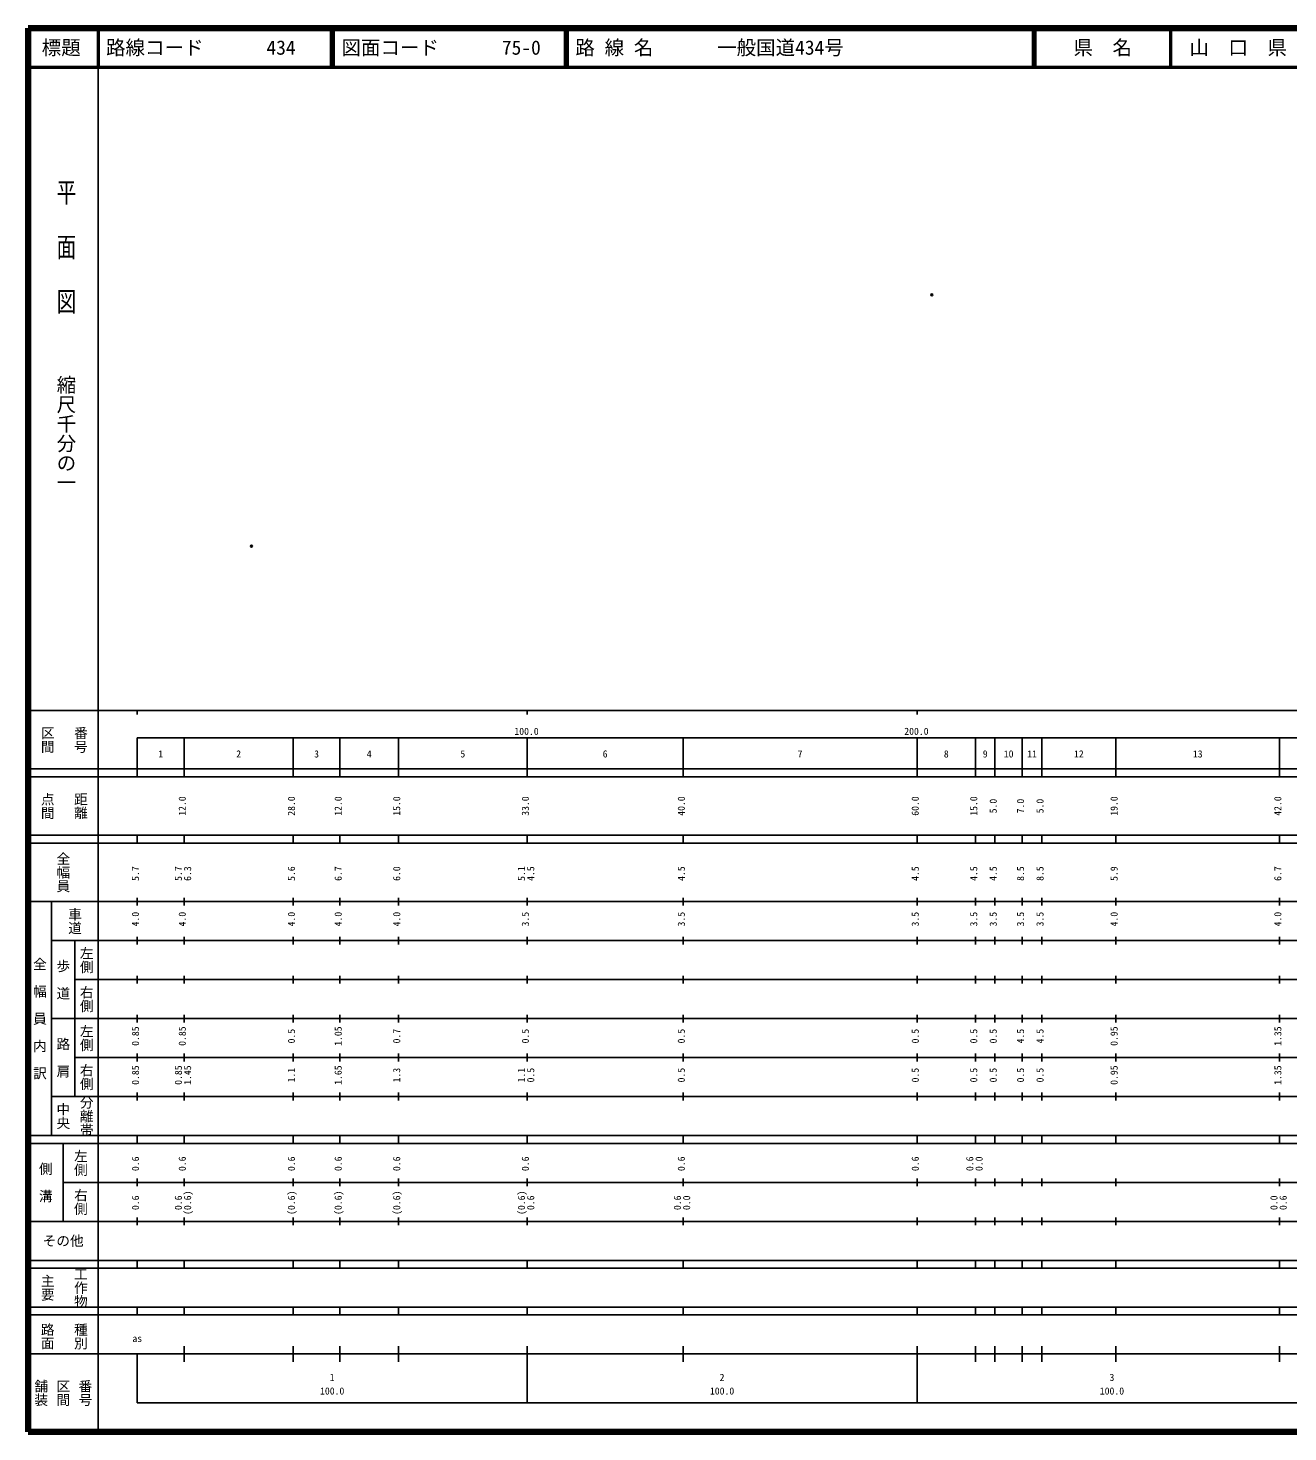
# Model space of a CAD drawing. Units: millimetres on the paper. Extents: x 40 to 680, y 20 to 380.
# Drawn here: x 40 to 363.1, y 20 to 380 of the extents above; entities that cross this region are included whole.
import ezdxf
from ezdxf.enums import TextEntityAlignment as Align

# ---------------------------------------------------------------- set-up
doc = ezdxf.new("R2010")
doc.units = ezdxf.units.MM
doc.header["$PDMODE"] = 32
doc.header["$PDSIZE"] = 0.5
doc.layers.add('M-OTRS', color=6, linetype='Continuous')
doc.layers.add('M-TTL-TXT', color=7, linetype='Continuous')
for name, color, linetype, lineweight in [('M-TTL', 2, 'Continuous', 140), ('M-TTL-BAND', 7, 'Continuous', 25), ('M-TTL-LINE', 7, 'Continuous', 50)]:
    doc.layers.add(name, color=color, linetype=linetype, lineweight=lineweight)
doc.styles.add('@ＭＳ ゴシック', font='')
doc.styles.add('ＭＳ ゴシック', font='')
doc.styles.get('@ＭＳ ゴシック').set_extended_font_data('@MS Gothic')
doc.styles.get('ＭＳ ゴシック').set_extended_font_data('MS Gothic')

msp = doc.modelspace()

# ---------------------------------------------------------------- linework, layer by layer
at = {"layer": 'M-OTRS'}
for p in [(271.781, 311.574), (97.284, 247.177)]:
    msp.add_point(p, dxfattribs=at)
at = {"layer": 'M-TTL'}
for p, q in [((40, 380), (40, 20)), ((680, 380), (40, 380)), ((40, 20), (680, 20))]:
    msp.add_line(p, q, dxfattribs=at)
at = {"layer": 'M-TTL-BAND'}
for p, q in [((58, 370), (58, 20)), ((40, 205), (579, 205)), ((68, 205), (68, 204)), ((168, 205), (168, 204)), ((268, 205), (268, 204)), ((68, 198), (579, 198)), ((68, 198), (68, 188)), ((80, 188), (80, 198)), ((108, 188), (108, 198)), ((120, 188), (120, 198)), ((135, 188), (135, 198)), ((168, 188), (168, 198)), ((208, 188), (208, 198)), ((268, 188), (268, 198)), ((283, 188), (283, 198)), ((288, 188), (288, 198)), ((295, 188), (295, 198)), ((300, 188), (300, 198)), ((319, 188), (319, 198)), ((361, 188), (361, 198)), ((40, 190), (579, 190)), ((40, 188), (579, 188)), ((40, 173), (579, 173)), ((68, 171), (68, 173)), ((80, 171), (80, 173)), ((108, 171), (108, 173)), ((120, 171), (120, 173)), ((135, 171), (135, 173)), ((168, 171), (168, 173)), ((208, 171), (208, 173)), ((268, 171), (268, 173)), ((283, 171), (283, 173)), ((288, 171), (288, 173)), ((295, 171), (295, 173)), ((300, 171), (300, 173)), ((319, 171), (319, 173)), ((361, 171), (361, 173)), ((40, 171), (579, 171)), ((40, 156), (579, 156)), ((46, 96), (46, 156)), ((68, 155), (68, 157)), ((80, 155), (80, 157)), ((108, 155), (108, 157)), ((120, 155), (120, 157)), ((135, 155), (135, 157)), ((168, 155), (168, 157)), ((208, 155), (208, 157)), ((268, 155), (268, 157)), ((283, 155), (283, 157)), ((288, 155), (288, 157)), ((295, 155), (295, 157)), ((300, 155), (300, 157)), ((319, 155), (319, 157)), ((361, 155), (361, 157)), ((46, 146), (579, 146)), ((52, 146), (52, 106)), ((68, 145), (68, 147)), ((80, 145), (80, 147)), ((108, 145), (108, 147)), ((120, 145), (120, 147)), ((135, 145), (135, 147)), ((168, 145), (168, 147)), ((208, 145), (208, 147)), ((268, 145), (268, 147)), ((283, 145), (283, 147)), ((288, 145), (288, 147)), ((295, 145), (295, 147)), ((300, 145), (300, 147)), ((319, 145), (319, 147)), ((361, 145), (361, 147)), ((68, 135), (68, 137)), ((80, 135), (80, 137)), ((108, 135), (108, 137)), ((120, 135), (120, 137)), ((135, 135), (135, 137)), ((168, 135), (168, 137)), ((208, 135), (208, 137)), ((268, 135), (268, 137)), ((283, 135), (283, 137)), ((288, 135), (288, 137)), ((295, 135), (295, 137)), ((300, 135), (300, 137)), ((319, 135), (319, 137)), ((361, 135), (361, 137)), ((52, 136), (579, 136)), ((46, 126), (579, 126)), ((68, 125), (68, 127)), ((80, 125), (80, 127)), ((108, 125), (108, 127)), ((120, 125), (120, 127)), ((135, 125), (135, 127)), ((168, 125), (168, 127)), ((208, 125), (208, 127)), ((268, 125), (268, 127)), ((283, 125), (283, 127)), ((288, 125), (288, 127)), ((295, 125), (295, 127)), ((300, 125), (300, 127)), ((319, 125), (319, 127)), ((361, 125), (361, 127)), ((52, 116), (579, 116)), ((68, 115), (68, 117)), ((80, 115), (80, 117)), ((108, 115), (108, 117)), ((120, 115), (120, 117)), ((135, 115), (135, 117)), ((168, 115), (168, 117)), ((208, 115), (208, 117)), ((268, 115), (268, 117)), ((283, 115), (283, 117)), ((288, 115), (288, 117)), ((295, 115), (295, 117)), ((300, 115), (300, 117)), ((319, 115), (319, 117)), ((361, 115), (361, 117)), ((46, 106), (579, 106)), ((68, 105), (68, 107)), ((80, 105), (80, 107)), ((108, 105), (108, 107)), ((120, 105), (120, 107)), ((135, 105), (135, 107)), ((168, 105), (168, 107)), ((208, 105), (208, 107)), ((268, 105), (268, 107)), ((283, 105), (283, 107)), ((288, 105), (288, 107)), ((295, 105), (295, 107)), ((300, 105), (300, 107)), ((319, 105), (319, 107)), ((361, 105), (361, 107)), ((40, 96), (579, 96)), ((40, 94), (579, 94)), ((49, 94), (49, 74)), ((68, 94), (68, 96)), ((80, 94), (80, 96)), ((108, 94), (108, 96)), ((120, 94), (120, 96)), ((135, 94), (135, 96)), ((168, 94), (168, 96)), ((208, 94), (208, 96)), ((268, 94), (268, 96)), ((283, 94), (283, 96)), ((288, 94), (288, 96)), ((295, 94), (295, 96)), ((300, 94), (300, 96)), ((319, 94), (319, 96)), ((361, 94), (361, 96)), ((49, 84), (579, 84)), ((68, 83), (68, 85)), ((80, 83), (80, 85)), ((108, 83), (108, 85)), ((120, 83), (120, 85)), ((135, 83), (135, 85)), ((168, 83), (168, 85)), ((208, 83), (208, 85)), ((268, 83), (268, 85)), ((283, 83), (283, 85)), ((288, 83), (288, 85)), ((295, 83), (295, 85)), ((300, 83), (300, 85)), ((319, 83), (319, 85)), ((361, 83), (361, 85)), ((40, 74), (579, 74)), ((68, 73), (68, 75)), ((80, 73), (80, 75)), ((108, 73), (108, 75)), ((120, 73), (120, 75)), ((135, 73), (135, 75)), ((168, 73), (168, 75)), ((208, 73), (208, 75)), ((268, 73), (268, 75)), ((283, 73), (283, 75)), ((288, 73), (288, 75)), ((295, 73), (295, 75)), ((300, 73), (300, 75)), ((319, 73), (319, 75)), ((361, 73), (361, 75)), ((40, 64), (579, 64)), ((40, 62), (579, 62)), ((68, 62), (68, 64)), ((80, 62), (80, 64)), ((108, 62), (108, 64)), ((120, 62), (120, 64)), ((135, 62), (135, 64)), ((168, 62), (168, 64)), ((208, 62), (208, 64)), ((268, 62), (268, 64)), ((283, 62), (283, 64)), ((288, 62), (288, 64)), ((295, 62), (295, 64)), ((300, 62), (300, 64)), ((319, 62), (319, 64)), ((361, 62), (361, 64)), ((40, 52), (579, 52)), ((68, 50), (68, 52)), ((80, 50), (80, 52)), ((108, 50), (108, 52)), ((120, 50), (120, 52)), ((135, 50), (135, 52)), ((168, 50), (168, 52)), ((208, 50), (208, 52)), ((268, 50), (268, 52)), ((283, 50), (283, 52)), ((288, 50), (288, 52)), ((295, 50), (295, 52)), ((300, 50), (300, 52)), ((319, 50), (319, 52)), ((361, 50), (361, 52)), ((40, 50), (579, 50)), ((40, 40), (579, 40)), ((68, 40), (68, 27.5)), ((80, 38), (80, 42)), ((108, 38), (108, 42)), ((120, 38), (120, 42)), ((135, 38), (135, 42)), ((168, 27.5), (168, 42)), ((208, 38), (208, 42)), ((268, 27.5), (268, 42)), ((283, 38), (283, 42)), ((288, 38), (288, 42)), ((295, 38), (295, 42)), ((300, 38), (300, 42)), ((319, 38), (319, 42)), ((361, 38), (361, 42)), ((68, 27.5), (579, 27.5))]:
    msp.add_line(p, q, dxfattribs=at)
at = {"layer": 'M-TTL-LINE'}
for p, q in [((58, 380), (58, 370)), ((117.75, 380), (117.75, 370)), ((118.25, 380), (118.25, 370)), ((177.75, 380), (177.75, 370)), ((178.25, 380), (178.25, 370)), ((297.75, 380), (297.75, 370)), ((298.25, 380), (298.25, 370)), ((333, 380), (333, 370)), ((40, 370), (680, 370))]:
    msp.add_line(p, q, dxfattribs=at)

# ---------------------------------------------------------------- texts
at = {"layer": 'M-TTL-BAND', "style": '@ＭＳ ゴシック', "width": 1.4}
msp.add_text('平  面  図', height=3.666, rotation=270, dxfattribs=at).set_placement((49.777, 306.475), align=Align.MIDDLE_RIGHT)
at = {"layer": 'M-TTL-BAND', "style": '@ＭＳ ゴシック'}
msp.add_text('縮尺千分の一', height=3.666, rotation=270, dxfattribs=at).set_placement((49.777, 261.03), align=Align.MIDDLE_RIGHT)
for s, p in [('区間', (45, 197.5)), ('番号', (53.5, 197.5)), ('点間', (45, 180.5)), ('距離', (53.5, 180.5)), ('全幅員', (49, 163.5)), ('車道', (52, 151)), ('左側', (55, 141)), ('全\u3000幅\u3000員\u3000内\u3000訳', (43, 126)), ('歩\u3000道', (49, 136)), ('右側', (55, 131)), ('左側', (55, 121)), ('路\u3000肩', (49, 116)), ('右側', (55, 111)), ('分離帯', (55, 101)), ('中央', (49, 101)), ('左側', (53.5, 89)), ('側\u3000溝', (44.5, 84)), ('右側', (53.5, 79)), ('工作物', (53.5, 57)), ('主要', (45, 57)), ('路面', (45, 44.5)), ('種別', (53.5, 44.5)), ('舗装', (43.333, 30)), ('区間', (49, 30)), ('番号', (54.667, 30))]:
    msp.add_text(s, height=2.566, rotation=270, dxfattribs=at).set_placement(p, align=Align.MIDDLE_CENTER)
at = {"layer": 'M-TTL-BAND', "style": 'ＭＳ ゴシック'}
for s, p in [('100.0', (167.844, 198.195)), ('200.0', (267.844, 198.195)), ('1', (74, 192.405)), ('2', (94, 192.405)), ('3', (114, 192.405)), ('4', (127.5, 192.405)), ('5', (151.5, 192.405)), ('6', (188, 192.405)), ('7', (238, 192.405)), ('8', (275.5, 192.405)), ('9', (285.5, 192.405)), ('10', (291.5, 192.405)), ('11', (297.5, 192.405)), ('12', (309.5, 192.405)), ('13', (340, 192.405)), ('as', (68, 42.5)), ('1', (118, 32.523)), ('2', (218, 32.523)), ('3', (318, 32.523)), ('100.0', (118, 29.033)), ('100.0', (218, 29.033)), ('100.0', (318, 29.033))]:
    msp.add_text(s, height=1.833, dxfattribs=at).set_placement(p, align=Align.BOTTOM_CENTER)
for s, p in [('12.0', (81, 180.5)), ('28.0', (109, 180.5)), ('12.0', (121, 180.5)), ('15.0', (136, 180.5)), ('33.0', (169, 180.5)), ('40.0', (209, 180.5)), ('60.0', (269, 180.5)), ('15.0', (284, 180.5)), ('5.0', (289, 180.5)), ('7.0', (296, 180.5)), ('5.0', (301, 180.5)), ('19.0', (320, 180.5)), ('42.0', (362, 180.5)), ('5.7', (69, 163.174)), ('5.7', (80, 163.174)), ('6.3', (82.37, 163.174)), ('5.6', (109, 163.174)), ('6.7', (121, 163.174)), ('6.0', (136, 163.174)), ('5.1', (168, 163.174)), ('4.5', (170.37, 163.174)), ('4.5', (209, 163.174)), ('4.5', (269, 163.174)), ('4.5', (284, 163.174)), ('4.5', (289, 163.174)), ('8.5', (296, 163.174)), ('8.5', (301, 163.174)), ('5.9', (320, 163.174)), ('6.7', (362, 163.174)), ('4.0', (69, 151.5)), ('4.0', (81, 151.5)), ('4.0', (109, 151.5)), ('4.0', (121, 151.5)), ('4.0', (136, 151.5)), ('3.5', (169, 151.5)), ('3.5', (209, 151.5)), ('3.5', (269, 151.5)), ('3.5', (284, 151.5)), ('3.5', (289, 151.5)), ('3.5', (296, 151.5)), ('3.5', (301, 151.5)), ('4.0', (320, 151.5)), ('4.0', (362, 151.5)), ('0.85', (69, 121.5)), ('0.85', (81, 121.5)), ('0.5', (109, 121.5)), ('1.05', (121, 121.5)), ('0.7', (136, 121.5)), ('0.5', (169, 121.5)), ('0.5', (209, 121.5)), ('0.5', (269, 121.5)), ('0.5', (284, 121.5)), ('0.5', (289, 121.5)), ('4.5', (296, 121.5)), ('4.5', (301, 121.5)), ('0.95', (320, 121.5)), ('1.35', (362, 121.5)), ('0.85', (69, 111.5)), ('0.85', (80, 111.5)), ('1.45', (82.37, 111.5)), ('1.1', (109, 111.5)), ('1.65', (121, 111.5)), ('1.3', (136, 111.5)), ('1.1', (168, 111.5)), ('0.5', (170.37, 111.5)), ('0.5', (209, 111.5)), ('0.5', (269, 111.5)), ('0.5', (284, 111.5)), ('0.5', (289, 111.5)), ('0.5', (296, 111.5)), ('0.5', (301, 111.5)), ('0.95', (320, 111.5)), ('1.35', (362, 111.5)), ('0.6', (69, 88.764)), ('0.6', (81, 88.764)), ('0.6', (109, 88.764)), ('0.6', (121, 88.764)), ('0.6', (136, 88.764)), ('0.6', (169, 88.764)), ('0.6', (209, 88.764)), ('0.6', (269, 88.764)), ('0.6', (283, 88.764)), ('0.0', (285.37, 88.764)), ('0.6', (69, 78.764)), ('0.6', (80, 78.764)), ('(0.6)', (82.37, 78.764)), ('(0.6)', (109, 78.764)), ('(0.6)', (121, 78.764)), ('(0.6)', (136, 78.764)), ('(0.6)', (168, 78.764)), ('0.6', (170.37, 78.764)), ('0.6', (208, 78.764)), ('0.0', (210.37, 78.764)), ('0.0', (361, 78.764)), ('0.6', (363.37, 78.764))]:
    msp.add_text(s, height=1.833, rotation=90, dxfattribs=at).set_placement(p, align=Align.BOTTOM_CENTER)
msp.add_text('その他', height=2.566, dxfattribs=at).set_placement((49, 69), align=Align.MIDDLE_CENTER)
at = {"layer": 'M-TTL-TXT', "style": 'ＭＳ ゴシック'}
for s, p in [('標題', (48.5, 375)), ('県\u3000名', (315.625, 375)), ('山\u3000口\u3000県', (350.375, 375))]:
    msp.add_text(s, height=3.666, dxfattribs=at).set_placement(p, align=Align.MIDDLE_CENTER)
for s, p in [('路線コード', (60, 375)), ('434', (101.142, 375)), ('図面コード', (120.38, 375)), ('75-0', (161.521, 375)), ('路 線 名', (180.38, 375)), ('一般国道434号', (216.734, 375))]:
    msp.add_text(s, height=3.666, dxfattribs=at).set_placement(p, align=Align.MIDDLE_LEFT)

doc.saveas('drawing.dxf')
